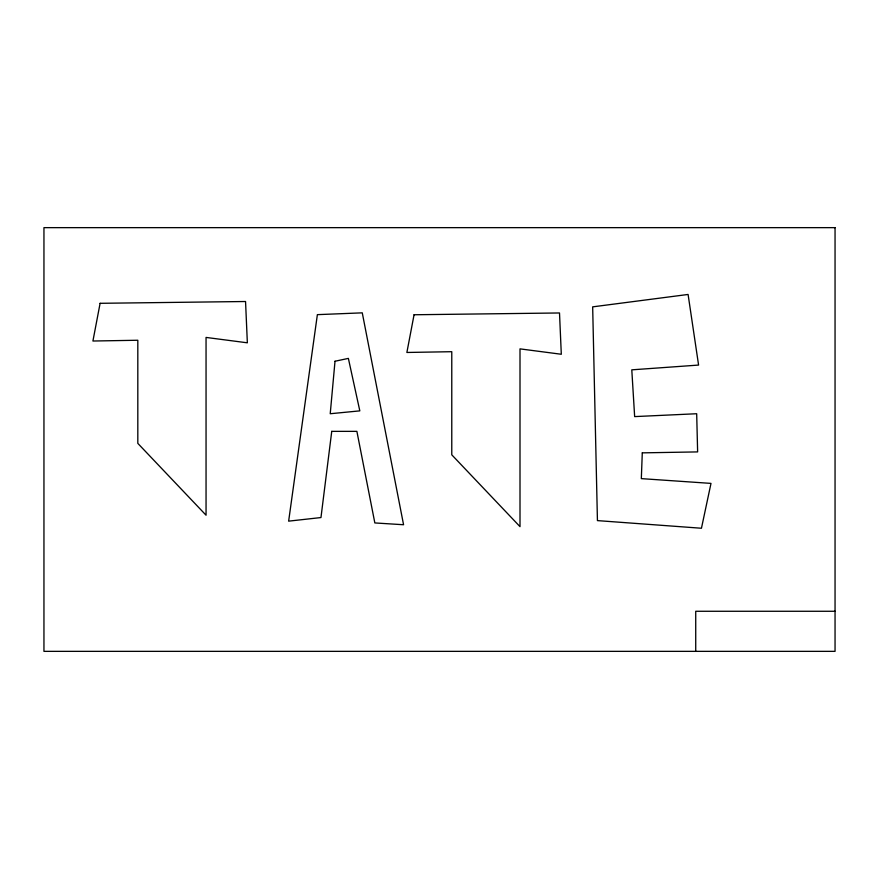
<?xml version="1.0" encoding="UTF-8"?>
<svg xmlns="http://www.w3.org/2000/svg" width="879" height="879" viewBox="0 0 879 879"><rect width="100%" height="100%" fill="white"/><g stroke="black" fill="none" stroke-linecap="round" stroke-linejoin="round"><path stroke-width="1.32" d="M835.05 611.268L695.728 611.268L695.728 651.35M642.285 452.861L641.329 478.626L710.99 483.395L701.453 528.246L597.434 520.61L592.666 306.859L688.092 294.454L698.585 365.071L631.792 369.839L634.649 416.602L696.684 413.734L697.629 451.905L642.285 452.861M335.009 361.247L330.229 413.734L359.819 410.867L348.37 358.39L335.009 361.247M331.746 431.358L320.967 517.555L288.642 521.148L317.374 314.649L362.269 312.847L403.571 524.741L374.839 522.939L356.885 431.358L331.746 431.358M100.107 303.31L92.921 341.019L137.816 340.25L137.816 443.368L206.049 515.193L206.049 337.426L247.351 342.81L245.549 301.508L100.107 303.31M414.064 314.759L406.878 352.468L451.773 351.699L451.773 454.817L520.005 526.642L520.005 348.875L561.307 354.259L559.505 312.968L414.064 314.759M835.05 227.65L43.95 227.65L43.95 651.35L835.05 651.35L835.05 227.65"/></g></svg>
